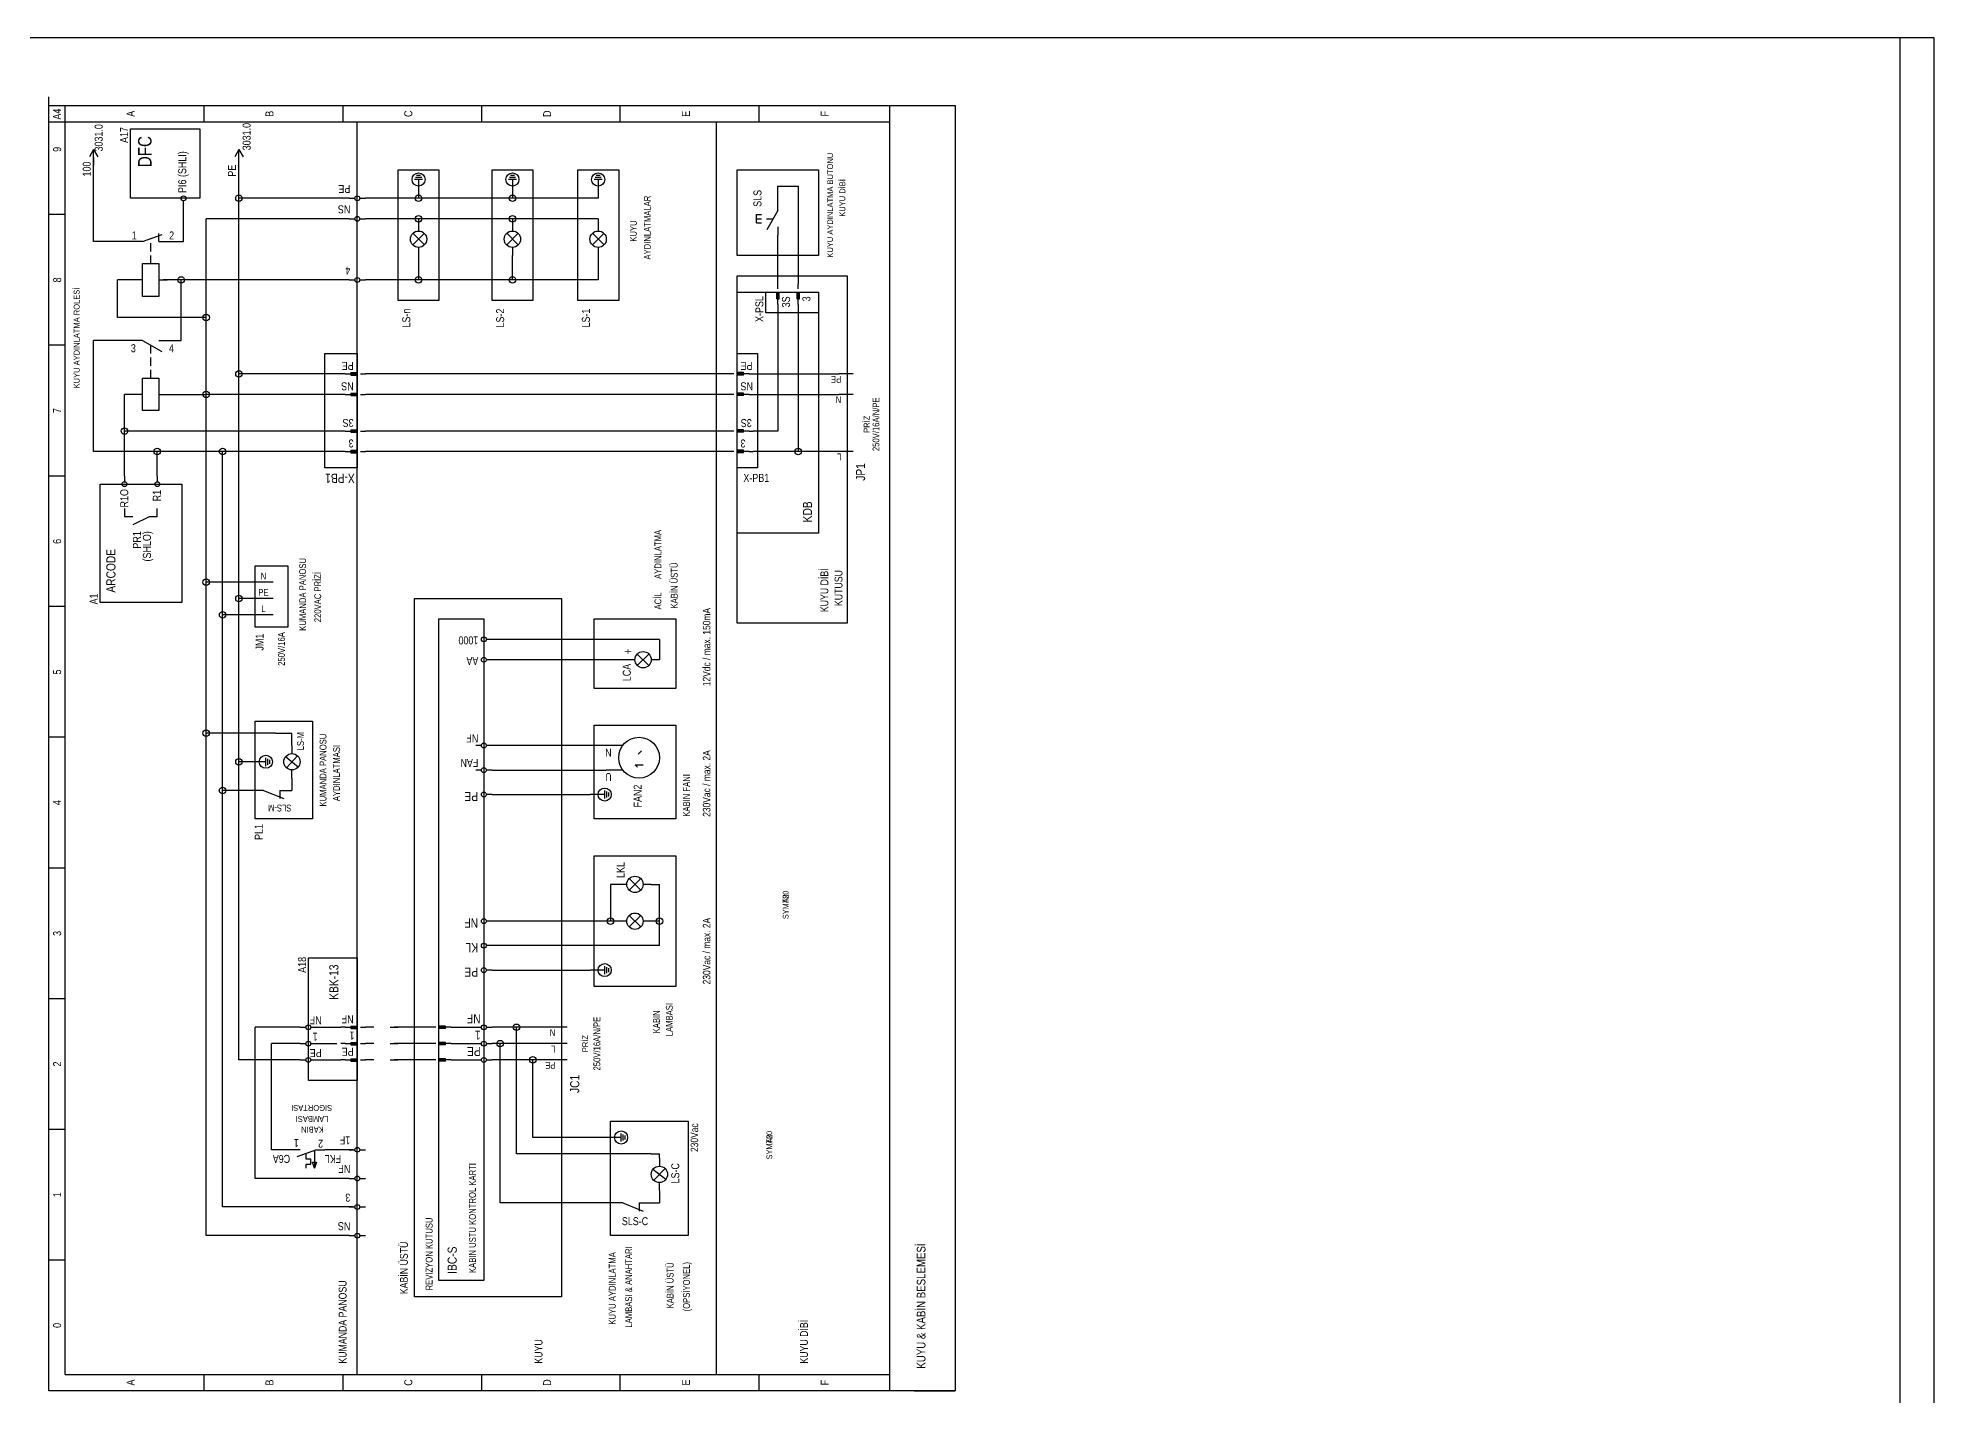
# Model space of a CAD drawing. Header units: centimetres. Extents: x 0 to 12547, y -30 to 2970.
# Drawn here: x 11151 to 12547, y 1971 to 2970 of the extents above; entities that cross this region are included whole.
import ezdxf
from ezdxf.enums import TextEntityAlignment as Align

# ---------------------------------------------------------------- set-up
doc = ezdxf.new("R2010")
doc.units = ezdxf.units.CM
for name, color, linetype in [('SCOTT-CERCEVE', 7, 'CONTINUOUS'), ('SCOTT-ELEKTRIK', 3, 'CONTINUOUS'), ('SCOTT-ELEKTRIK-YAZI', 4, 'CONTINUOUS')]:
    doc.layers.add(name, color=color, linetype=linetype)
doc.styles.get("Standard").update_dxf_attribs({"font": 'arial.ttf', "width": 0.8})

msp = doc.modelspace()

# ---------------------------------------------------------------- linework, layer by layer
at = {"layer": 'SCOTT-CERCEVE'}
for points in [[(0, 0), (12546.7, 0), (12546.7, 2970), (0, 2970)], [(100, 0), (12521.7, 0), (12521.7, 2970), (100, 2970)]]:
    msp.add_lwpolyline(points, close=True, dxfattribs=at)
at = {"layer": 'SCOTT-ELEKTRIK'}
for p, q in [((11159, 2920.2), (11159, 2926.6)), ((11159, 1974.4), (11159, 2920.2)), ((11159, 2920.2), (11826.2, 2920.2)), ((11171, 1986.5), (11171, 2920.2)), ((11273.2, 2920.2), (11273.2, 2908.2)), ((11375.4, 2920.2), (11375.4, 2908.2)), ((11477.5, 2920.2), (11477.5, 2908.2)), ((11579.7, 2908.2), (11579.7, 2920.2)), ((11681.9, 2908.2), (11681.9, 2920.2)), ((11778.1, 1974.4), (11778.1, 2920.2)), ((11826.2, 2920.2), (11826.2, 1974.4)), ((11159, 2908.2), (11778.1, 2908.2)), ((11219.1, 2903.1), (11270.2, 2903.1)), ((11219.1, 2852), (11219.1, 2903.1)), ((11270.2, 2903.1), (11270.2, 2852)), ((11386.1, 1986.5), (11386.1, 2908.2)), ((11650.6, 1986.5), (11650.6, 2908.2)), ((11192, 2888), (11189, 2882.6)), ((11192, 2888), (11195.1, 2882.6)), ((11192, 2876), (11192, 2888)), ((11192, 2882), (11192, 2876)), ((11192, 2820.1), (11192, 2876)), ((11299, 2888), (11296, 2882.6)), ((11299, 2852), (11299, 2888)), ((11299, 2888), (11302, 2882.6)), ((11416.2, 2776.8), (11416.2, 2873)), ((11416.2, 2873), (11446.2, 2873)), ((11434.2, 2865.8), (11428.2, 2865.8)), ((11433.5, 2867.3), (11429, 2867.3)), ((11432.7, 2868.8), (11429.7, 2868.8)), ((11431.2, 2865.8), (11431.2, 2855)), ((11446.2, 2873), (11446.2, 2776.8)), ((11485.3, 2776.8), (11485.3, 2873)), ((11485.3, 2873), (11515.4, 2873)), ((11503.3, 2865.8), (11497.3, 2865.8)), ((11502.6, 2867.3), (11498.1, 2867.3)), ((11501.8, 2868.8), (11498.8, 2868.8)), ((11500.3, 2865.8), (11500.3, 2855)), ((11515.4, 2873), (11515.4, 2776.8)), ((11548.4, 2776.8), (11548.4, 2873)), ((11548.4, 2873), (11578.5, 2873)), ((11566.4, 2865.8), (11560.4, 2865.8)), ((11565.7, 2867.3), (11561.2, 2867.3)), ((11564.9, 2868.8), (11561.9, 2868.8)), ((11563.4, 2865.8), (11563.4, 2855)), ((11578.5, 2873), (11578.5, 2776.8)), ((11665.6, 2809.9), (11665.6, 2873)), ((11665.6, 2873), (11725.7, 2873)), ((11725.7, 2873), (11725.7, 2809.9)), ((11270.2, 2852), (11219.1, 2852)), ((11258.2, 2846), (11258.2, 2850.2)), ((11380.1, 2852), (11299, 2852)), ((11299, 2722.7), (11299, 2852)), ((11380.1, 2852), (11384.3, 2852)), ((11387.9, 2852), (11392.1, 2852)), ((11431.2, 2852), (11392.1, 2852)), ((11431.2, 2855), (11431.2, 2852)), ((11500.3, 2852), (11431.2, 2852)), ((11500.3, 2855), (11500.3, 2852)), ((11563.4, 2852), (11500.3, 2852)), ((11563.4, 2855), (11563.4, 2852)), ((11695.7, 2861), (11710.7, 2861)), ((11695.7, 2849), (11695.7, 2861)), ((11695.7, 2843), (11695.7, 2849)), ((11710.7, 2861), (11710.7, 2788.9)), ((11171, 2840), (11159, 2840)), ((11258.2, 2820.1), (11258.2, 2846)), ((11274.9, 2707.7), (11274.9, 2836.9)), ((11380.1, 2836.9), (11274.9, 2836.9)), ((11380.1, 2836.9), (11384.3, 2836.9)), ((11387.9, 2836.9), (11392.1, 2836.9)), ((11431.2, 2836.9), (11392.1, 2836.9)), ((11431.2, 2836.9), (11431.2, 2833.9)), ((11500.3, 2836.9), (11431.2, 2836.9)), ((11431.2, 2833.9), (11431.2, 2827.9)), ((11500.3, 2836.9), (11500.3, 2833.9)), ((11563.4, 2836.9), (11500.3, 2836.9)), ((11500.3, 2833.9), (11500.3, 2827.9)), ((11563.4, 2836.9), (11563.4, 2833.9)), ((11563.4, 2833.9), (11563.4, 2827.9)), ((11680, 2833.9), (11680, 2840)), ((11680, 2840), (11683.6, 2840)), ((11680, 2836.9), (11683.6, 2836.9)), ((11680, 2833.9), (11683.6, 2833.9)), ((11687.3, 2836.9), (11692.2, 2836.9)), ((11695.7, 2843), (11687.5, 2828.7)), ((11225.1, 2820.1), (11192, 2820.1)), ((11228.1, 2820.1), (11222.1, 2820.1)), ((11228.1, 2820.1), (11242.5, 2825.3)), ((11234.1, 2821.9), (11234.1, 2822.2)), ((11240.1, 2820.1), (11240.1, 2826.1)), ((11240.1, 2820.1), (11246.1, 2820.1)), ((11246.1, 2820.1), (11258.2, 2820.1)), ((11435.5, 2817.7), (11427, 2826.2)), ((11435.5, 2826.2), (11427, 2817.7)), ((11504.6, 2817.7), (11496.1, 2826.2)), ((11504.6, 2826.2), (11496.1, 2817.7)), ((11567.7, 2817.7), (11559.2, 2826.2)), ((11567.7, 2826.2), (11559.2, 2817.7)), ((11695.7, 2830.9), (11695.7, 2824.9)), ((11695.7, 2788.9), (11695.7, 2824.9)), ((11234.1, 2812.9), (11234.1, 2818.9)), ((11234.1, 2803.9), (11234.1, 2809.9)), ((11431.2, 2815.9), (11431.2, 2809.9)), ((11431.2, 2809.9), (11431.2, 2791.9)), ((11500.3, 2815.9), (11500.3, 2809.9)), ((11500.3, 2791.9), (11500.3, 2809.9)), ((11563.4, 2815.9), (11563.4, 2809.9)), ((11563.4, 2809.9), (11563.4, 2791.9)), ((11725.7, 2809.9), (11665.6, 2809.9)), ((11209.6, 2764.3), (11209.6, 2791.9)), ((11222.1, 2791.9), (11209.6, 2791.9)), ((11228.1, 2791.9), (11222.1, 2791.9)), ((11228.1, 2803.9), (11240.1, 2803.9)), ((11228.1, 2779.8), (11228.1, 2803.9)), ((11240.1, 2803.9), (11240.1, 2779.8)), ((11240.1, 2791.9), (11246.1, 2791.9)), ((11375.4, 2791.9), (11243.1, 2791.9)), ((11256.5, 2747.4), (11256.5, 2791.9)), ((11380.1, 2791.9), (11349.9, 2791.9)), ((11380.1, 2791.9), (11384.3, 2791.9)), ((11387.9, 2791.9), (11392.1, 2791.9)), ((11431.2, 2791.9), (11392.1, 2791.9)), ((11500.3, 2791.9), (11431.2, 2791.9)), ((11563.4, 2791.9), (11500.3, 2791.9)), ((11665.6, 2794.9), (11746.8, 2794.9)), ((11665.6, 2782.9), (11665.6, 2794.9)), ((11746.8, 2794.9), (11746.8, 2539.4)), ((11240.1, 2779.8), (11228.1, 2779.8)), ((11665.6, 2605.5), (11665.6, 2782.9)), ((11665.6, 2782.9), (11725.7, 2782.9)), ((11686.7, 2782.9), (11725.7, 2782.9)), ((11686.7, 2767.8), (11686.7, 2782.9)), ((11694.8, 2782.9), (11696.6, 2782.9)), ((11694.8, 2778), (11694.8, 2782.9)), ((11694.8, 2778), (11696.6, 2778)), ((11695.1, 2778), (11695.1, 2782.9)), ((11695.4, 2778), (11695.4, 2782.9)), ((11695.7, 2785.3), (11695.7, 2788.9)), ((11695.7, 2773.8), (11695.7, 2782.9)), ((11696, 2778), (11696, 2782.9)), ((11696.3, 2778), (11696.3, 2782.9)), ((11696.6, 2778), (11696.6, 2782.9)), ((11709.8, 2782.9), (11711.6, 2782.9)), ((11709.8, 2778), (11709.8, 2782.9)), ((11709.8, 2778), (11711.6, 2778)), ((11710.1, 2778), (11710.1, 2782.9)), ((11710.4, 2778), (11710.4, 2782.9)), ((11710.7, 2785.3), (11710.7, 2788.9)), ((11710.7, 2773.8), (11710.7, 2782.9)), ((11711, 2778), (11711, 2782.9)), ((11711.3, 2778), (11711.3, 2782.9)), ((11711.6, 2778), (11711.6, 2782.9)), ((11725.7, 2782.9), (11725.7, 2767.8)), ((11725.7, 2782.9), (11725.7, 2605.5)), ((11274.9, 2764.3), (11209.6, 2764.3)), ((11446.2, 2776.8), (11416.2, 2776.8)), ((11515.4, 2776.8), (11485.3, 2776.8)), ((11578.5, 2776.8), (11548.4, 2776.8)), ((11725.7, 2767.8), (11686.7, 2767.8)), ((11695.7, 2773.8), (11695.7, 2770.8)), ((11695.7, 2770.8), (11695.7, 2680.7)), ((11710.7, 2773.8), (11710.7, 2770.8)), ((11710.7, 2770.8), (11710.7, 2665.6)), ((11171, 2743.8), (11159, 2743.8)), ((11192, 2665.6), (11192, 2747.4)), ((11225.1, 2747.4), (11192, 2747.4)), ((11228.1, 2747.4), (11222.1, 2747.4)), ((11228.1, 2747.4), (11242.3, 2739.2)), ((11234.1, 2737.8), (11234.1, 2743.8)), ((11234.1, 2737.8), (11234.1, 2739.5)), ((11240.1, 2747.4), (11246.1, 2747.4)), ((11246.1, 2747.4), (11256.5, 2747.4)), ((11362.1, 2653.6), (11362.1, 2737.8)), ((11362.1, 2737.8), (11386.1, 2737.8)), ((11386.1, 2737.8), (11386.1, 2653.6)), ((11665.6, 2653.6), (11665.6, 2737.8)), ((11665.6, 2737.8), (11680.6, 2737.8)), ((11680.6, 2737.8), (11680.6, 2653.6)), ((11234.1, 2728.8), (11234.1, 2734.8)), ((11234.1, 2719.7), (11234.1, 2725.8)), ((11374.1, 2722.7), (11299, 2722.7)), ((11299, 2557.5), (11299, 2722.7)), ((11377.1, 2722.7), (11374.1, 2722.7)), ((11377.1, 2722.7), (11386.1, 2722.7)), ((11381.3, 2723.7), (11386.1, 2723.7)), ((11381.3, 2723.7), (11381.3, 2721.8)), ((11381.3, 2723.3), (11386.1, 2723.3)), ((11381.3, 2723), (11386.1, 2723)), ((11381.3, 2722.4), (11386.1, 2722.4)), ((11381.3, 2722.1), (11386.1, 2722.1)), ((11381.3, 2721.8), (11386.1, 2721.8)), ((11386.1, 2723.7), (11386.1, 2721.8)), ((11388.5, 2722.7), (11392.1, 2722.7)), ((11659.6, 2722.7), (11392.1, 2722.7)), ((11663.2, 2722.7), (11659.6, 2722.7)), ((11665.6, 2721.8), (11665.6, 2723.7)), ((11670.4, 2723.7), (11665.6, 2723.7)), ((11670.4, 2723.3), (11665.6, 2723.3)), ((11670.4, 2723), (11665.6, 2723)), ((11674.6, 2722.7), (11665.6, 2722.7)), ((11670.4, 2722.4), (11665.6, 2722.4)), ((11670.4, 2722.1), (11665.6, 2722.1)), ((11670.4, 2721.8), (11665.6, 2721.8)), ((11670.4, 2721.8), (11670.4, 2723.7)), ((11674.6, 2722.7), (11677.6, 2722.7)), ((11677.6, 2722.7), (11740.7, 2722.7)), ((11751, 2722.7), (11740.7, 2722.7)), ((11214.8, 2680.7), (11214.8, 2707.7)), ((11228.1, 2707.7), (11214.8, 2707.7)), ((11228.1, 2719.7), (11240.1, 2719.7)), ((11228.1, 2695.7), (11228.1, 2719.7)), ((11240.1, 2719.7), (11240.1, 2695.7)), ((11240.1, 2707.7), (11274.9, 2707.7)), ((11274.9, 2569.5), (11274.9, 2707.7)), ((11374.1, 2707.7), (11274.9, 2707.7)), ((11377.1, 2707.7), (11374.1, 2707.7)), ((11377.1, 2707.7), (11386.1, 2707.7)), ((11381.3, 2708.6), (11386.1, 2708.6)), ((11381.3, 2708.6), (11381.3, 2706.8)), ((11381.3, 2708.3), (11386.1, 2708.3)), ((11381.3, 2708), (11386.1, 2708)), ((11386.1, 2708.6), (11386.1, 2706.8)), ((11388.5, 2707.7), (11392.1, 2707.7)), ((11659.6, 2707.7), (11392.1, 2707.7)), ((11663.2, 2707.7), (11659.6, 2707.7)), ((11665.6, 2706.8), (11665.6, 2708.6)), ((11670.4, 2708.6), (11665.6, 2708.6)), ((11670.4, 2708.3), (11665.6, 2708.3)), ((11670.4, 2708), (11665.6, 2708)), ((11674.6, 2707.7), (11665.6, 2707.7)), ((11670.4, 2706.8), (11670.4, 2708.6)), ((11674.6, 2707.7), (11677.6, 2707.7)), ((11677.6, 2707.7), (11740.7, 2707.7)), ((11751, 2707.7), (11740.7, 2707.7)), ((11240.1, 2695.7), (11228.1, 2695.7)), ((11381.3, 2707.4), (11386.1, 2707.4)), ((11381.3, 2707.1), (11386.1, 2707.1)), ((11381.3, 2706.8), (11386.1, 2706.8)), ((11670.4, 2707.4), (11665.6, 2707.4)), ((11670.4, 2707.1), (11665.6, 2707.1)), ((11670.4, 2706.8), (11665.6, 2706.8)), ((11374.1, 2680.7), (11214.8, 2680.7)), ((11214.8, 2647.6), (11214.8, 2680.7)), ((11377.1, 2680.7), (11374.1, 2680.7)), ((11377.1, 2680.7), (11386.1, 2680.7)), ((11381.3, 2681.6), (11386.1, 2681.6)), ((11381.3, 2681.6), (11381.3, 2679.8)), ((11381.3, 2681.3), (11386.1, 2681.3)), ((11381.3, 2681), (11386.1, 2681)), ((11381.3, 2680.4), (11386.1, 2680.4)), ((11381.3, 2680.1), (11386.1, 2680.1)), ((11381.3, 2679.8), (11386.1, 2679.8)), ((11386.1, 2681.6), (11386.1, 2679.8)), ((11388.5, 2680.7), (11392.1, 2680.7)), ((11659.6, 2680.7), (11392.1, 2680.7)), ((11663.2, 2680.7), (11659.6, 2680.7)), ((11665.6, 2679.8), (11665.6, 2681.6)), ((11670.4, 2681.6), (11665.6, 2681.6)), ((11670.4, 2681.3), (11665.6, 2681.3)), ((11670.4, 2681), (11665.6, 2681)), ((11674.6, 2680.7), (11665.6, 2680.7)), ((11670.4, 2680.4), (11665.6, 2680.4)), ((11670.4, 2680.1), (11665.6, 2680.1)), ((11670.4, 2679.8), (11665.6, 2679.8)), ((11670.4, 2679.8), (11670.4, 2681.6)), ((11674.6, 2680.7), (11677.6, 2680.7)), ((11695.7, 2680.7), (11677.6, 2680.7)), ((11381.3, 2666.6), (11386.1, 2666.6)), ((11381.3, 2666.6), (11381.3, 2664.7)), ((11381.3, 2666.3), (11386.1, 2666.3)), ((11381.3, 2665.9), (11386.1, 2665.9)), ((11386.1, 2666.6), (11386.1, 2664.7)), ((11665.6, 2664.7), (11665.6, 2666.6)), ((11670.4, 2666.6), (11665.6, 2666.6)), ((11670.4, 2666.3), (11665.6, 2666.3)), ((11670.4, 2665.9), (11665.6, 2665.9)), ((11670.4, 2664.7), (11670.4, 2666.6)), ((11238.9, 2665.6), (11192, 2665.6)), ((11238.9, 2647.6), (11238.9, 2665.6)), ((11287, 2665.6), (11238.9, 2665.6)), ((11287, 2545.4), (11287, 2665.6)), ((11374.1, 2665.6), (11287, 2665.6)), ((11386.1, 2653.6), (11362.1, 2653.6)), ((11377.1, 2665.6), (11374.1, 2665.6)), ((11377.1, 2665.6), (11386.1, 2665.6)), ((11381.3, 2665.3), (11386.1, 2665.3)), ((11381.3, 2665), (11386.1, 2665)), ((11381.3, 2664.7), (11386.1, 2664.7)), ((11388.5, 2665.6), (11392.1, 2665.6)), ((11659.6, 2665.6), (11392.1, 2665.6)), ((11663.2, 2665.6), (11659.6, 2665.6)), ((11674.6, 2665.6), (11665.6, 2665.6)), ((11670.4, 2665.3), (11665.6, 2665.3)), ((11670.4, 2665), (11665.6, 2665)), ((11670.4, 2664.7), (11665.6, 2664.7)), ((11680.6, 2653.6), (11665.6, 2653.6)), ((11674.6, 2665.6), (11677.6, 2665.6)), ((11710.7, 2665.6), (11677.6, 2665.6)), ((11740.7, 2665.6), (11710.7, 2665.6)), ((11751, 2665.6), (11740.7, 2665.6)), ((11171, 2647.6), (11159, 2647.6)), ((11196.8, 2554.5), (11196.8, 2641.6)), ((11196.8, 2641.6), (11256.9, 2641.6)), ((11214.8, 2647.6), (11214.8, 2643.4)), ((11238.9, 2647.6), (11238.9, 2643.4)), ((11256.9, 2641.6), (11256.9, 2554.5)), ((11214.8, 2623.6), (11214.8, 2617.6)), ((11220.8, 2617.6), (11214.8, 2617.6)), ((11232.9, 2617.6), (11220.8, 2611.6)), ((11238.9, 2617.6), (11232.9, 2617.6)), ((11238.9, 2617.6), (11238.9, 2623.6)), ((11725.7, 2605.5), (11665.6, 2605.5)), ((11665.6, 2539.4), (11665.6, 2605.5)), ((11311, 2569.5), (11274.9, 2569.5)), ((11274.9, 2458.3), (11274.9, 2569.5)), ((11311, 2581.5), (11335, 2581.5)), ((11311, 2536.4), (11311, 2581.5)), ((11314, 2569.5), (11311, 2569.5)), ((11324.2, 2569.5), (11314, 2569.5)), ((11335, 2581.5), (11335, 2536.4)), ((11256.9, 2554.5), (11196.8, 2554.5)), ((11311, 2557.5), (11299, 2557.5)), ((11299, 2437.3), (11299, 2557.5)), ((11314, 2557.5), (11311, 2557.5)), ((11324.2, 2557.5), (11314, 2557.5)), ((11428.2, 2043.6), (11428.2, 2557.5)), ((11428.2, 2557.5), (11536.4, 2557.5)), ((11536.4, 2557.5), (11536.4, 2043.6)), ((11171, 2551.5), (11159, 2551.5)), ((11311, 2545.4), (11287, 2545.4)), ((11287, 2416.2), (11287, 2545.4)), ((11314, 2545.4), (11311, 2545.4)), ((11324.2, 2545.4), (11314, 2545.4)), ((11446.2, 2055.6), (11446.2, 2542.4)), ((11446.2, 2542.4), (11479.3, 2542.4)), ((11479.3, 2542.4), (11479.3, 2055.6)), ((11560.4, 2491.3), (11560.4, 2542.4)), ((11560.4, 2542.4), (11620.5, 2542.4)), ((11620.5, 2542.4), (11620.5, 2491.3)), ((11335, 2536.4), (11311, 2536.4)), ((11485.3, 2527.4), (11481.1, 2527.4)), ((11608.5, 2527.4), (11485.3, 2527.4)), ((11608.5, 2527.4), (11608.5, 2512.4)), ((11746.8, 2539.4), (11665.6, 2539.4)), ((11485.3, 2512.4), (11481.1, 2512.4)), ((11584.5, 2512.4), (11485.3, 2512.4)), ((11590.5, 2512.4), (11584.5, 2512.4)), ((11592.2, 2508.1), (11600.7, 2516.6)), ((11600.7, 2508.1), (11592.2, 2516.6)), ((11608.5, 2512.4), (11602.5, 2512.4)), ((11620.5, 2491.3), (11560.4, 2491.3)), ((11311, 2458.3), (11274.9, 2458.3)), ((11274.9, 2088.6), (11274.9, 2458.3)), ((11311, 2395.2), (11311, 2467.3)), ((11311, 2467.3), (11353.1, 2467.3)), ((11311.2, 2458.3), (11311, 2458.3)), ((11326, 2458.3), (11311, 2458.3)), ((11326, 2458.3), (11338, 2458.3)), ((11338, 2449.3), (11338, 2458.3)), ((11353.1, 2467.3), (11353.1, 2395.2)), ((11560.4, 2395.2), (11560.4, 2464.3)), ((11560.4, 2464.3), (11620.5, 2464.3)), ((11620.5, 2464.3), (11620.5, 2395.2)), ((11171, 2455.3), (11159, 2455.3)), ((11338, 2449.3), (11338, 2443.3)), ((11477.5, 2449.3), (11473.3, 2449.3)), ((11485.3, 2449.3), (11481.1, 2449.3)), ((11569.4, 2449.3), (11485.3, 2449.3)), ((11581.3, 2449.3), (11569.4, 2449.3)), ((11592.8, 2442.8), (11595.3, 2445.3)), ((11311, 2437.3), (11299, 2437.3)), ((11299, 2217.9), (11299, 2437.3)), ((11311.2, 2437.3), (11311, 2437.3)), ((11318.8, 2437.3), (11311, 2437.3)), ((11318.8, 2434.2), (11318.8, 2440.3)), ((11320.3, 2435), (11320.3, 2439.5)), ((11321.8, 2435.7), (11321.8, 2438.8)), ((11342.6, 2433.4), (11333.2, 2440.9)), ((11342.1, 2441.6), (11334, 2432.9)), ((11338, 2425.2), (11338, 2431.2)), ((11477.5, 2431.2), (11473.3, 2431.2)), ((11485.3, 2431.2), (11481.1, 2431.2)), ((11485.3, 2431.2), (11569.4, 2431.2)), ((11581.3, 2431.2), (11569.4, 2431.2)), ((11592.4, 2433.4), (11590.7, 2435.1)), ((11590.7, 2435.1), (11596.6, 2435.1)), ((11311, 2416.2), (11287, 2416.2)), ((11287, 2109.7), (11287, 2416.2)), ((11317, 2416.2), (11311, 2416.2)), ((11311.2, 2416.2), (11311, 2416.2)), ((11317, 2416.2), (11332, 2410.2)), ((11329, 2416.2), (11329, 2410.2)), ((11329, 2416.2), (11332, 2416.2)), ((11332, 2416.2), (11338, 2416.2)), ((11338, 2425.2), (11338, 2416.2)), ((11568.2, 2410.2), (11568.2, 2416.2)), ((11569.7, 2411), (11569.7, 2415.5)), ((11571.3, 2411.7), (11571.3, 2414.7)), ((11485.3, 2413.2), (11481.1, 2413.2)), ((11485.3, 2413.2), (11557.4, 2413.2)), ((11568.2, 2413.2), (11557.4, 2413.2)), ((11353.1, 2395.2), (11311, 2395.2)), ((11620.5, 2395.2), (11560.4, 2395.2)), ((11171, 2359.1), (11159, 2359.1)), ((11560.4, 2272), (11560.4, 2368.1)), ((11560.4, 2368.1), (11620.5, 2368.1)), ((11620.5, 2368.1), (11620.5, 2272)), ((11578.5, 2347.1), (11572.5, 2347.1)), ((11572.5, 2347.1), (11572.5, 2320)), ((11584.5, 2347.1), (11578.5, 2347.1)), ((11586.2, 2342.8), (11594.7, 2351.3)), ((11594.7, 2342.8), (11586.2, 2351.3)), ((11602.5, 2347.1), (11596.5, 2347.1)), ((11602.5, 2347.1), (11608.5, 2347.1)), ((11608.5, 2320), (11608.5, 2347.1)), ((11485.3, 2320), (11481.1, 2320)), ((11572.5, 2320), (11485.3, 2320)), ((11578.5, 2320), (11572.5, 2320)), ((11584.5, 2320), (11578.5, 2320)), ((11586.2, 2315.8), (11594.7, 2324.3)), ((11594.7, 2315.8), (11586.2, 2324.3)), ((11602.5, 2320), (11596.5, 2320)), ((11608.5, 2320), (11602.5, 2320)), ((11608.5, 2302), (11608.5, 2320)), ((11350.1, 2202.8), (11350.1, 2293)), ((11350.1, 2293), (11386.1, 2293)), ((11386.1, 2293), (11386.1, 2202.8)), ((11485.3, 2302), (11481.1, 2302)), ((11608.5, 2302), (11485.3, 2302)), ((11485.3, 2284), (11481.1, 2284)), ((11485.3, 2284), (11557.4, 2284)), ((11568.2, 2284), (11557.4, 2284)), ((11568.2, 2281), (11568.2, 2287)), ((11569.7, 2281.7), (11569.7, 2286.2)), ((11571.3, 2282.5), (11571.3, 2285.5)), ((11171, 2262.9), (11159, 2262.9)), ((11620.5, 2272), (11560.4, 2272)), ((11344.1, 2241.9), (11311, 2241.9)), ((11311, 2130.7), (11311, 2241.9)), ((11344.1, 2241.9), (11348.3, 2241.9)), ((11351.9, 2241.9), (11356.1, 2241.9)), ((11356.1, 2241.9), (11374.1, 2241.9)), ((11377.1, 2241.9), (11374.1, 2241.9)), ((11377.1, 2241.9), (11386.1, 2241.9)), ((11381.3, 2242.8), (11386.1, 2242.8)), ((11381.3, 2242.8), (11381.3, 2241)), ((11381.3, 2242.5), (11386.1, 2242.5)), ((11381.3, 2242.2), (11386.1, 2242.2)), ((11381.3, 2241.6), (11386.1, 2241.6)), ((11381.3, 2241.3), (11386.1, 2241.3)), ((11381.3, 2241), (11386.1, 2241)), ((11386.1, 2242.8), (11386.1, 2241)), ((11388.5, 2241.9), (11392.1, 2241.9)), ((11398.2, 2241.9), (11392.1, 2241.9)), ((11410.2, 2241.9), (11416.2, 2241.9)), ((11416.2, 2241.9), (11413.2, 2241.9)), ((11440.2, 2241.9), (11416.2, 2241.9)), ((11443.8, 2241.9), (11440.2, 2241.9)), ((11446.2, 2241), (11446.2, 2242.8)), ((11451, 2242.8), (11446.2, 2242.8)), ((11451, 2242.5), (11446.2, 2242.5)), ((11451, 2242.2), (11446.2, 2242.2)), ((11455.2, 2241.9), (11446.2, 2241.9)), ((11451, 2241.6), (11446.2, 2241.6)), ((11451, 2241.3), (11446.2, 2241.3)), ((11451, 2241), (11446.2, 2241)), ((11451, 2241), (11451, 2242.8)), ((11455.2, 2241.9), (11458.3, 2241.9)), ((11458.3, 2241.9), (11473.3, 2241.9)), ((11473.3, 2241.9), (11477.5, 2241.9)), ((11481.1, 2241.9), (11485.3, 2241.9)), ((11503.3, 2241.9), (11485.3, 2241.9)), ((11503.3, 2148.7), (11503.3, 2241.9)), ((11530.4, 2241.9), (11503.3, 2241.9)), ((11540.6, 2241.9), (11530.4, 2241.9)), ((11344.1, 2229.9), (11323, 2229.9)), ((11323, 2151.8), (11323, 2229.9)), ((11344.1, 2229.9), (11348.3, 2229.9)), ((11351.9, 2229.9), (11356.1, 2229.9)), ((11356.1, 2229.9), (11371.1, 2229.9)), ((11377.1, 2229.9), (11374.1, 2229.9)), ((11377.1, 2229.9), (11386.1, 2229.9)), ((11381.3, 2230.8), (11386.1, 2230.8)), ((11381.3, 2230.8), (11381.3, 2229)), ((11381.3, 2230.5), (11386.1, 2230.5)), ((11381.3, 2230.2), (11386.1, 2230.2)), ((11381.3, 2229.6), (11386.1, 2229.6)), ((11381.3, 2229.3), (11386.1, 2229.3)), ((11381.3, 2229), (11386.1, 2229)), ((11386.1, 2230.8), (11386.1, 2229)), ((11388.5, 2229.9), (11392.1, 2229.9)), ((11398.2, 2229.9), (11392.1, 2229.9)), ((11410.2, 2229.9), (11416.2, 2229.9)), ((11416.2, 2229.9), (11413.2, 2229.9)), ((11440.2, 2229.9), (11416.2, 2229.9)), ((11443.8, 2229.9), (11440.2, 2229.9)), ((11446.2, 2229), (11446.2, 2230.8)), ((11451, 2230.8), (11446.2, 2230.8)), ((11451, 2230.5), (11446.2, 2230.5)), ((11451, 2230.2), (11446.2, 2230.2)), ((11455.2, 2229.9), (11446.2, 2229.9)), ((11451, 2229.6), (11446.2, 2229.6)), ((11451, 2229.3), (11446.2, 2229.3)), ((11451, 2229), (11446.2, 2229)), ((11451, 2229), (11451, 2230.8)), ((11455.2, 2229.9), (11458.3, 2229.9)), ((11458.3, 2229.9), (11473.3, 2229.9)), ((11473.3, 2229.9), (11477.5, 2229.9)), ((11481.1, 2229.9), (11485.3, 2229.9)), ((11491.3, 2229.9), (11485.3, 2229.9)), ((11491.3, 2112.7), (11491.3, 2229.9)), ((11530.4, 2229.9), (11491.3, 2229.9)), ((11540.6, 2229.9), (11530.4, 2229.9)), ((11344.1, 2217.9), (11299, 2217.9)), ((11344.1, 2217.9), (11348.3, 2217.9)), ((11351.9, 2217.9), (11356.1, 2217.9)), ((11356.1, 2217.9), (11374.1, 2217.9)), ((11377.1, 2217.9), (11374.1, 2217.9)), ((11377.1, 2217.9), (11386.1, 2217.9)), ((11381.3, 2218.8), (11386.1, 2218.8)), ((11381.3, 2218.8), (11381.3, 2217)), ((11381.3, 2218.5), (11386.1, 2218.5)), ((11381.3, 2218.2), (11386.1, 2218.2)), ((11381.3, 2217.6), (11386.1, 2217.6)), ((11381.3, 2217.3), (11386.1, 2217.3)), ((11381.3, 2217), (11386.1, 2217)), ((11386.1, 2218.8), (11386.1, 2217)), ((11388.5, 2217.9), (11392.1, 2217.9)), ((11398.2, 2217.9), (11392.1, 2217.9)), ((11410.2, 2217.9), (11416.2, 2217.9)), ((11416.2, 2217.9), (11413.2, 2217.9)), ((11440.2, 2217.9), (11416.2, 2217.9)), ((11443.8, 2217.9), (11440.2, 2217.9)), ((11446.2, 2217), (11446.2, 2218.8)), ((11451, 2218.8), (11446.2, 2218.8)), ((11451, 2218.5), (11446.2, 2218.5)), ((11451, 2218.2), (11446.2, 2218.2)), ((11455.2, 2217.9), (11446.2, 2217.9)), ((11451, 2217.6), (11446.2, 2217.6)), ((11451, 2217.3), (11446.2, 2217.3)), ((11451, 2217), (11446.2, 2217)), ((11451, 2217), (11451, 2218.8)), ((11455.2, 2217.9), (11458.3, 2217.9)), ((11458.3, 2217.9), (11473.3, 2217.9)), ((11473.3, 2217.9), (11477.5, 2217.9)), ((11481.1, 2217.9), (11485.3, 2217.9)), ((11515.4, 2217.9), (11485.3, 2217.9)), ((11515.4, 2160.8), (11515.4, 2217.9)), ((11530.4, 2217.9), (11515.4, 2217.9)), ((11540.6, 2217.9), (11530.4, 2217.9)), ((11386.1, 2202.8), (11350.1, 2202.8)), ((11171, 2166.8), (11159, 2166.8)), ((11572.5, 2088.6), (11572.5, 2172.8)), ((11572.5, 2172.8), (11629.6, 2172.8)), ((11580.3, 2157.8), (11580.3, 2163.8)), ((11629.6, 2172.8), (11629.6, 2088.6)), ((11338, 2151.8), (11323, 2151.8)), ((11344.1, 2151.8), (11338, 2151.8)), ((11356.1, 2151.8), (11341.7, 2146.5)), ((11354.6, 2151), (11354.6, 2138.3)), ((11356.1, 2151.8), (11362.1, 2151.8)), ((11380.1, 2151.8), (11362.1, 2151.8)), ((11380.1, 2151.8), (11384.3, 2151.8)), ((11383.1, 2151.8), (11380.1, 2151.8)), ((11387.9, 2151.8), (11392.1, 2151.8)), ((11572.5, 2160.8), (11515.4, 2160.8)), ((11580.3, 2160.8), (11572.5, 2160.8)), ((11572.7, 2160.8), (11572.5, 2160.8)), ((11581.8, 2158.5), (11581.8, 2163)), ((11583.3, 2159.3), (11583.3, 2162.3)), ((11348.4, 2144.9), (11348.4, 2148.9)), ((11352, 2144.9), (11348.4, 2144.9)), ((11348.4, 2141.3), (11352, 2141.3)), ((11348.4, 2138.3), (11348.4, 2141.3)), ((11352, 2141.3), (11352, 2144.9)), ((11354.6, 2138.3), (11353.2, 2142.6)), ((11353.2, 2142.6), (11356.1, 2142.6)), ((11354.6, 2138.3), (11356.1, 2142.6)), ((11572.5, 2148.7), (11503.3, 2148.7)), ((11572.7, 2148.7), (11572.5, 2148.7)), ((11602.5, 2148.7), (11572.5, 2148.7)), ((11602.5, 2148.7), (11608.5, 2148.7)), ((11613.1, 2129.9), (11603.7, 2137.3)), ((11612.6, 2138), (11604.4, 2129.4)), ((11608.5, 2145.7), (11608.5, 2148.7)), ((11608.5, 2145.7), (11608.5, 2139.7)), ((11380.1, 2130.7), (11311, 2130.7)), ((11380.1, 2130.7), (11384.3, 2130.7)), ((11387.9, 2130.7), (11392.1, 2130.7)), ((11608.5, 2121.7), (11608.5, 2127.7)), ((11608.5, 2121.7), (11608.5, 2112.7)), ((11380.1, 2109.7), (11287, 2109.7)), ((11380.1, 2109.7), (11384.3, 2109.7)), ((11383.1, 2109.7), (11380.1, 2109.7)), ((11387.9, 2109.7), (11392.1, 2109.7)), ((11572.5, 2112.7), (11491.3, 2112.7)), ((11581.5, 2112.7), (11572.5, 2112.7)), ((11572.7, 2112.7), (11572.5, 2112.7)), ((11581.5, 2112.7), (11596.5, 2106.7)), ((11593.5, 2112.7), (11593.5, 2106.7)), ((11593.5, 2112.7), (11596.5, 2112.7)), ((11596.5, 2112.7), (11608.5, 2112.7)), ((11380.1, 2088.6), (11274.9, 2088.6)), ((11380.1, 2088.6), (11384.3, 2088.6)), ((11387.9, 2088.6), (11392.1, 2088.6)), ((11629.6, 2088.6), (11572.5, 2088.6)), ((11171, 2070.6), (11159, 2070.6)), ((11479.3, 2055.6), (11446.2, 2055.6)), ((11536.4, 2043.6), (11428.2, 2043.6)), ((11171, 1986.5), (11778.1, 1986.5)), ((11273.2, 1986.5), (11273.2, 1974.4)), ((11375.4, 1986.5), (11375.4, 1974.4)), ((11477.5, 1986.5), (11477.5, 1974.4)), ((11579.7, 1974.4), (11579.7, 1986.5)), ((11681.9, 1974.4), (11681.9, 1986.5)), ((11778.1, 1974.4), (11778.1, 1986.5)), ((11826.2, 1974.4), (11159, 1974.4)), ((11796.1, 1974.4), (11826.2, 1974.4))]:
    msp.add_line(p, q, dxfattribs=at)
msp.add_lwpolyline([(11353.2, 2142.6), (11356.1, 2142.6), (11354.6, 2138.3), (11353.2, 2142.6)], dxfattribs=at)
for centre, radius in [((11431.2, 2865.8), 4.81), ((11500.3, 2865.8), 4.81), ((11563.4, 2865.8), 4.81), ((11258.2, 2852), 1.8), ((11299, 2852), 2.4), ((11386.1, 2852), 1.8), ((11431.2, 2852), 2.4), ((11500.3, 2852), 2.4), ((11386.1, 2836.9), 1.8), ((11431.2, 2836.9), 2.4), ((11500.3, 2836.9), 2.4), ((11431.2, 2821.9), 6.01), ((11500.3, 2821.9), 6.01), ((11563.4, 2821.9), 6.01), ((11256.5, 2791.9), 2.4), ((11386.1, 2791.9), 1.8), ((11431.2, 2791.9), 2.4), ((11500.3, 2791.9), 2.4), ((11274.9, 2764.3), 2.4), ((11299, 2722.7), 2.4), ((11274.9, 2707.7), 2.4), ((11214.8, 2680.7), 2.4), ((11238.9, 2665.6), 2.4), ((11287, 2665.6), 2.4), ((11710.7, 2665.6), 2.4), ((11214.8, 2641.6), 1.8), ((11238.9, 2641.6), 1.8), ((11274.9, 2569.5), 2.4), ((11299, 2557.5), 2.4), ((11287, 2545.4), 2.4), ((11479.3, 2527.4), 1.8), ((11479.3, 2512.4), 1.8), ((11596.5, 2512.4), 6.01), ((11274.9, 2458.3), 2.4), ((11338, 2437.3), 6.01), ((11479.3, 2449.3), 1.8), ((11593.5, 2440.3), 15), ((11299, 2437.3), 2.4), ((11318.8, 2437.3), 4.81), ((11479.3, 2431.2), 1.8), ((11287, 2416.2), 2.4), ((11479.3, 2413.2), 1.8), ((11568.2, 2413.2), 4.81), ((11590.5, 2347.1), 6.01), ((11479.3, 2320), 1.8), ((11572.5, 2320), 2.4), ((11590.5, 2320), 6.01), ((11608.5, 2320), 2.4), ((11479.3, 2302), 1.8), ((11479.3, 2284), 1.8), ((11568.2, 2284), 4.81), ((11350.1, 2241.9), 1.8), ((11479.3, 2241.9), 1.8), ((11503.3, 2241.9), 2.4), ((11350.1, 2229.9), 1.8), ((11350.1, 2217.9), 1.8), ((11479.3, 2229.9), 1.8), ((11479.3, 2217.9), 1.8), ((11491.3, 2229.9), 2.4), ((11515.4, 2217.9), 2.4), ((11580.3, 2160.8), 4.81), ((11386.1, 2151.8), 1.8), ((11608.5, 2133.7), 6.01), ((11386.1, 2130.7), 1.8), ((11386.1, 2109.7), 1.8), ((11386.1, 2088.6), 1.8)]:
    msp.add_circle(centre, radius, dxfattribs=at)

# ---------------------------------------------------------------- texts
at = {"layer": 'SCOTT-ELEKTRIK-YAZI', "width": 0.8}
for s, height, rotation, p in [('A4', 5.89, 90, (11168.1, 2909.9)), ('3031.0', 5.89, 90, (11198.7, 2886.4)), ('3031.0', 5.89, 90, (11307.6, 2887.3)), ('PI6 (SHLI)', 5.89, 90, (11260.2, 2855.9)), ('KUYU AYDINLATMA BUTONU', 4.328, 90, (11736.3, 2808.3)), ('PE', 5.89, 180, (11381, 2861.8)), ('KUYU DİBİ', 4.33, 90, (11745.3, 2838.4)), ('SLS', 5.89, 90, (11683.6, 2845.7)), ('NS', 5.89, 180, (11381, 2846.8)), ('4', 5.89, 180, (11381, 2801.7)), ('KUYU AYDINLATMA ROLESİ', 4.328, 90, (11181.7, 2712.1)), ('4', 5.89, 360, (11247.5, 2738.7)), ('PE', 5.89, 180, (11383.4, 2731.6)), ('NS', 5.89, 180, (11383.4, 2716.6)), ('PE', 5.05, 180, (11742.3, 2721.3)), ('N', 5.05, 180, (11742.3, 2706.3)), ('3S', 5.89, 180, (11383.4, 2689.6)), ('3', 5.89, 180, (11383.4, 2674.5)), ('L', 5.05, 180, (11742.3, 2664.2)), ('X-PB1', 6.73, 180, (11384.2, 2649.3)), ('KDB', 6.73, 90, (11720.8, 2613.5)), ('AYDINLATMA', 5.05, 90, (11609.9, 2571.9)), ('ARCODE', 6.73, 90, (11208.1, 2561.8)), ('KABİN ÜSTÜ', 5.05, 90, (11621.9, 2550.1)), ('KUYU DİBİ', 5.77, 90, (11732.8, 2547.4)), ('KUTUSU', 5.77, 90, (11743.2, 2551.9)), ('A1', 5.89, 90, (11195.1, 2553.1)), ('ACİL', 5.05, 90, (11609.9, 2549.4)), ('12Vdc / max. 150mA', 5.554, 90, (11646, 2492.9)), ('1000', 5.89, 180, (11475.2, 2529.6)), ('AA', 5.89, 180, (11475.2, 2514.5)), ('LS-M', 5.05, 90, (11346.8, 2445.7)), ('NF', 5.89, 180, (11475.2, 2457.4)), ('N', 5.89, 180, (11573.3, 2447)), ('230Vac / max. 2A', 5.554, 90, (11646, 2396.8)), ('FAN', 5.89, 180, (11475.2, 2439.4)), ('U', 5.89, 180, (11573.3, 2429)), ('PE', 6.73, 180, (11475, 2415.1)), ('KABIN FANI', 5.05, 90, (11630.9, 2396.9)), ('LKL', 5.89, 90, (11582.8, 2351.8)), ('SYMT80', 4.21, 90, (11703.5, 2321.5)), ('SYMA2', 4.21, 90, (11703.5, 2321.5)), ('NF', 6.73, 180, (11475, 2322)), ('230Vac / max. 2A', 5.554, 90, (11646, 2273.5)), ('KL', 6.73, 180, (11475, 2303.9)), ('PE', 6.73, 180, (11475, 2285.9)), ('NF', 5.89, 180, (11359.9, 2250)), ('NF', 5.89, 180, (11383.4, 2250.8)), ('NF', 6.73, 180, (11476.9, 2251.5)), ('1', 5.89, 180, (11356.9, 2237.9)), ('1', 5.89, 180, (11384, 2238.8)), ('1', 6.73, 180, (11476.9, 2239.5)), ('N', 5.05, 180, (11531.9, 2240.5)), ('PE', 5.89, 180, (11359.9, 2225.9)), ('PE', 5.89, 180, (11383.4, 2226.8)), ('PE', 6.73, 180, (11476.9, 2227.5)), ('L', 5.05, 180, (11531.9, 2228.4)), ('PE', 5.05, 180, (11531.9, 2216.4)), ('1', 5.89, 180, (11343.1, 2159.7)), ('1F', 5.89, 180, (11381, 2161.6)), ('SYMT80', 4.21, 90, (11691.5, 2144.7)), ('SYMA2', 4.21, 90, (11691.5, 2144.7)), ('C6A', 5.89, 180, (11336.7, 2148)), ('NF', 5.89, 180, (11381, 2140.6)), ('KABIN USTU KONTROL KARTI', 5.049, 90, (11473.4, 2061.1)), ('3', 5.89, 180, (11381, 2119.5)), ('NS', 5.89, 180, (11381, 2098.5)), ('REVIZYON KUTUSU', 5.049, 90, (11441.5, 2048.3)), ('KABİN ÜSTÜ', 5.77, 90, (11423.3, 2045.5)), ('IBC-S', 6.73, 90, (11459.3, 2060.5)), ('KUYU & KABİN BESLEMESİ', 6.369, 90, (11804.3, 1990.7)), ('KUMANDA PANOSU', 5.77, 90, (11378.2, 1994.4)), ('KUYU DİBİ', 5.77, 90, (11717.8, 1994.4)), ('KUYU', 5.77, 90, (11522.4, 1994.4))]:
    msp.add_text(s, height=height, rotation=rotation, dxfattribs=at).set_placement(p)
for s, height, rotation, p in [('A17', 5.89, 90, (11217.4, 2904.4)), ('DFC', 9.98, 90, (11234.7, 2897.8)), ('100', 5.89, 90, (11189.9, 2879)), ('PE', 5.89, 90, (11296.8, 2876.7)), ('X-PSL', 5.89, 90, (11685, 2780)), ('3S', 5.89, 90, (11704.6, 2779.8)), ('3', 5.89, 90, (11719.6, 2779.8)), ('LS-n', 5.89, 90, (11425.1, 2770.8)), ('LS-2', 5.89, 90, (11494.2, 2770.8)), ('LS-1', 5.89, 90, (11557.3, 2770.8)), ('3', 5.89, 360, (11223.1, 2738.7)), ('PE', 5.89, 180, (11668.2, 2731.6)), ('NS', 5.89, 180, (11668.2, 2716.6)), ('3S', 5.89, 180, (11668.4, 2689.5)), ('3', 5.89, 180, (11668.2, 2674.5)), ('R1O', 5.89, 90, (11217.5, 2638)), ('R1', 5.89, 90, (11241.5, 2637.4)), ('PR1', 5.89, 90, (11226.8, 2607)), ('(SHLO)', 5.89, 90, (11234.2, 2607)), ('JM1', 5.89, 90, (11317.1, 2531.6)), ('250V/16A', 5.05, 90, (11332.8, 2532.7)), ('LCA', 5.89, 90, (11587.4, 2509.4)), ('FAN2', 5.89, 90, (11595.4, 2420.5)), ('PL1', 5.89, 90, (11316.5, 2391.5)), ('A18', 5.89, 90, (11348.4, 2293.7)), ('KBK-13', 6.73, 90, (11372.2, 2288.1)), ('KABIN', 5.05, 90, (11608.8, 2254.4)), ('LAMBASI', 5.05, 90, (11618.3, 2259.8)), ('JC1', 6.73, 90, (11549.5, 2206.9)), ('230Vac', 5.55, 90, (11637, 2171.2)), ('2', 5.89, 180, (11357.3, 2159.2)), ('FKL', 5.89, 180, (11362.2, 2147.9)), ('LS-C', 5.89, 90, (11623.1, 2142)), ('LAMBASI & ANAHTARI', 5.049, 90, (11588.4, 2080.8)), ('KUYU AYDINLATMA', 5.049, 90, (11576.3, 2076.4)), ('KABİN ÜSTÜ', 5.05, 90, (11618.9, 2068.9)), ('(OPSİYONEL)', 5.049, 90, (11630.9, 2069.2))]:
    msp.add_text(s, height=height, rotation=rotation, dxfattribs=at).set_placement(p, align=Align.RIGHT)
for s, height, rotation, p in [('A', 5.89, 90, (11222.2, 2914.2)), ('B', 5.89, 90, (11324.4, 2914.2)), ('C', 5.89, 90, (11426.6, 2914.2)), ('D', 5.89, 90, (11528.8, 2914.2)), ('E', 5.89, 90, (11630.9, 2914.2)), ('F', 5.89, 90, (11733.1, 2914.2)), ('9', 5.89, 90, (11168.1, 2888)), ('AYDINLATMALAR', 5.049, 90, (11602.1, 2830.4)), ('KUYU', 5.05, 90, (11591.8, 2827.9)), ('8', 5.89, 90, (11168.1, 2791.9)), ('7', 5.89, 90, (11168.1, 2695.7)), ('250V/16A/N/PE', 5.049, 90, (11770.4, 2685.7)), ('PRİZ', 4.33, 90, (11763.2, 2685.7)), ('JP1', 6.73, 90, (11759.9, 2650.6)), ('6', 5.89, 90, (11168.1, 2599.5)), ('KUMANDA PANOSU', 5.049, 90, (11348.4, 2560.5)), ('N', 5.05, 360, (11317, 2571.5)), ('220VAC PRİZİ', 5.049, 90, (11359.5, 2558.5)), ('PE', 5.05, 360, (11317, 2559.5)), ('L', 5.05, 360, (11317, 2547.5)), ('+', 6.73, 90, (11588.6, 2518.4)), ('5', 5.89, 90, (11168.1, 2503.4)), ('KUMANDA PANOSU', 5.049, 90, (11363.4, 2431.2)), ('AYDINLATMASI', 5.049, 90, (11373.3, 2429)), ('4', 5.89, 90, (11168.1, 2407.2)), ('SLS-M', 5.05, 180, (11329, 2405.8)), ('3', 5.89, 90, (11168.1, 2311)), ('250V/16A/N/PE', 5.049, 90, (11565, 2229.9)), ('PRİZ', 4.33, 90, (11556, 2229.9)), ('2', 5.89, 90, (11168.1, 2214.9)), ('SIGORTASI', 4.33, 180, (11352.5, 2184.7)), ('LAMBASI', 4.33, 180, (11352.8, 2176.6)), ('KABIN', 4.33, 180, (11353.1, 2168.8)), ('1', 5.89, 90, (11168.1, 2118.7)), ('SLS-C', 5.89, 360, (11590.5, 2096.3)), ('0', 5.89, 90, (11168.1, 2022.5)), ('A', 5.89, 90, (11222.2, 1980.5)), ('B', 5.89, 90, (11324.4, 1980.5)), ('C', 5.89, 90, (11426.6, 1980.5)), ('D', 5.89, 90, (11528.8, 1980.5)), ('E', 5.89, 90, (11630.9, 1980.5)), ('F', 5.89, 90, (11733.1, 1980.5))]:
    msp.add_text(s, height=height, rotation=rotation, dxfattribs=at).set_placement(p, align=Align.CENTER)
msp.add_text('1', height=5.89, dxfattribs=at).set_placement((11223.7, 2821.7), align=Align.RIGHT)
for s, p in [('2', (11247.6, 2821.7)), ('X-PB1', (11670.3, 2643.3))]:
    msp.add_text(s, height=5.89, dxfattribs=at).set_placement(p)

doc.saveas('drawing.dxf')
